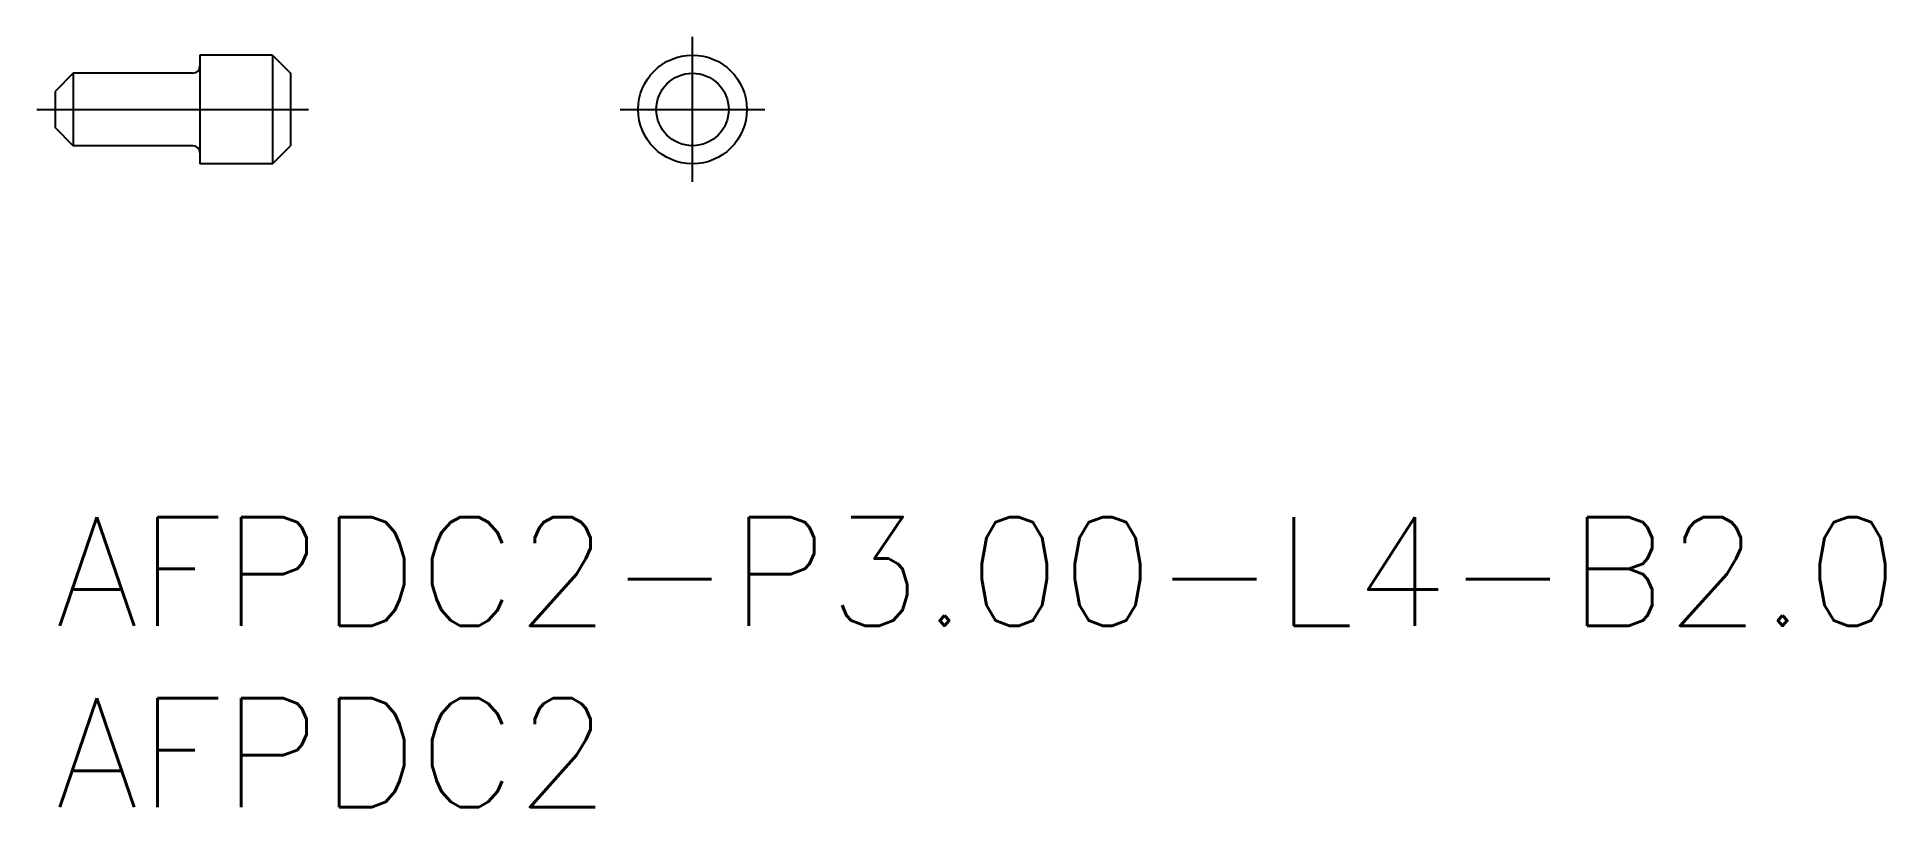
# Model space of a CAD drawing. Extents: x -0.5 to 50.5, y -8 to 13.2.
import ezdxf

# ---------------------------------------------------------------- set-up
doc = ezdxf.new("R2010")
doc.units = 0
doc.header["$LTSCALE"] = 0.5
doc.linetypes.add('CENTER', pattern=[50.8, 31.75, -6.35, 6.35, -6.35])
for name, color, linetype in [('MSM_CENTER', 1, 'CENTER'), ('MSM_CONTINUOUS', 7, 'CONTINUOUS'), ('MSM_PART_NUMBER', 7, 'CONTINUOUS')]:
    doc.layers.add(name, color=color, linetype=linetype)
doc.styles.get("Standard").update_dxf_attribs({"font": 'txt.shx', "height": 1, "bigfont": 'bigfont.shx'})

# ---------------------------------------------------------------- blocks, each defined once
blk = doc.blocks.new('*U14')
at = {"layer": 'MSM_PART_NUMBER'}
blk.add_text('AFPDC2-P3.00-L4-B2.0', height=3, dxfattribs=at).set_placement((0, -3))
blk = doc.blocks.new('*U15')
at = {"layer": 'MSM_PART_NUMBER'}
blk.add_text('AFPDC2', height=3, dxfattribs=at).set_placement((0, -8))

msp = doc.modelspace()

# ---------------------------------------------------------------- linework, layer by layer
at = {"layer": 'MSM_CENTER'}
for p, q in [((17.601, 9.25), (17.601, 13.25)), ((-0.5, 11.25), (7, 11.25)), ((15.601, 11.25), (19.601, 11.25))]:
    msp.add_line(p, q, dxfattribs=at)
at = {"layer": 'MSM_CONTINUOUS'}
for p, q in [((0.5, 12.25), (0, 11.75)), ((3.8, 12.25), (0.5, 12.25)), ((0.5, 12.25), (0.5, 10.25)), ((6, 12.75), (4, 12.75)), ((4, 12.75), (4, 9.75)), ((6, 12.75), (6, 9.75)), ((6, 12.75), (6.5, 12.25)), ((6.5, 12.25), (6.5, 10.25)), ((0, 11.75), (0, 10.75)), ((0.5, 10.25), (0, 10.75)), ((3.8, 10.25), (0.5, 10.25)), ((6, 9.75), (6.5, 10.25)), ((6, 9.75), (4, 9.75))]:
    msp.add_line(p, q, dxfattribs=at)
for radius in [1.5, 1]:
    msp.add_circle((17.601, 11.25), radius, dxfattribs=at)
for centre, start, end in [((3.8, 12.45), 270, 0), ((3.8, 10.05), 0, 90)]:
    msp.add_arc(centre, 0.2, start, end, dxfattribs=at)

# ---------------------------------------------------------------- block references
for name in ['*U14', '*U15']:
    msp.add_blockref(name, (0, 0), dxfattribs=at)

doc.saveas('drawing.dxf')
